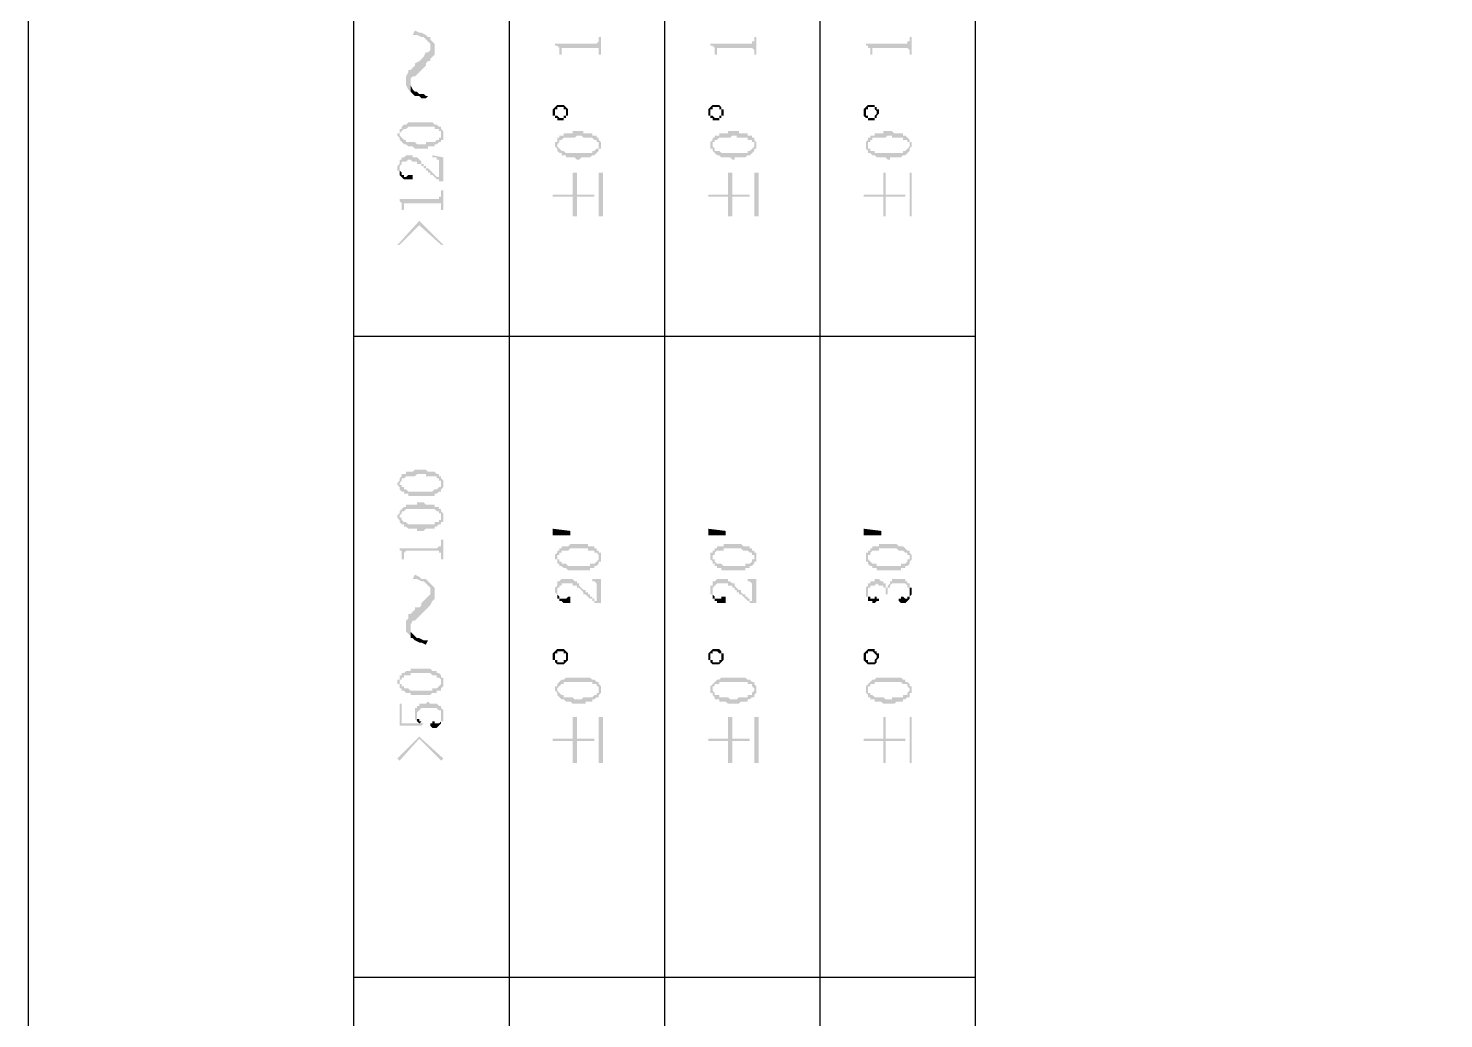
# Model space of a CAD drawing. Header units: millimetres. Extents: x 1186 to 2336, y 1181 to 1549.
# Drawn here: x 1915.52 to 1944.7, y 1508.51 to 1528.93 of the extents above; entities that cross this region are included whole.
import ezdxf

# ---------------------------------------------------------------- set-up
doc = ezdxf.new("R2010")
doc.units = ezdxf.units.MM

msp = doc.modelspace()

# ---------------------------------------------------------------- hatches: boundary and pattern name
at = {"transparency": 33554559}
for points in [[(1923.44371, 1528.79794), (1923.53397, 1528.79794), (1923.62424, 1528.75281), (1923.66937, 1528.75281), (1923.7145, 1528.70768), (1923.7145, 1528.70768), (1923.75964, 1528.66255), (1923.80477, 1528.61742), (1923.80477, 1528.25636), (1923.80477, 1528.30149), (1923.8499, 1528.34662), (1923.89503, 1528.39175), (1923.89503, 1528.61742), (1923.8499, 1528.66255), (1923.80477, 1528.70768), (1923.80477, 1528.75281), (1923.75964, 1528.75281), (1923.7145, 1528.79794), (1923.62424, 1528.84308), (1923.57911, 1528.84308), (1923.48884, 1528.88821)], [(1923.30831, 1527.85017), (1923.30831, 1527.7599), (1923.35345, 1527.66964), (1923.39858, 1527.62451), (1923.39858, 1527.80504), (1923.39858, 1527.8953), (1923.44371, 1527.94043), (1923.48884, 1527.94043), (1923.53397, 1527.98557), (1923.57911, 1528.0307), (1923.62424, 1528.07583), (1923.66937, 1528.12096), (1923.7145, 1528.16609), (1923.7145, 1528.21123), (1923.75964, 1528.25636), (1923.80477, 1528.25636), (1923.80477, 1528.52715), (1923.80477, 1528.48202), (1923.75964, 1528.43689), (1923.7145, 1528.43689), (1923.66937, 1528.34662), (1923.62424, 1528.30149), (1923.62424, 1528.30149), (1923.57911, 1528.25636), (1923.48884, 1528.21123), (1923.48884, 1528.16609), (1923.44371, 1528.12096), (1923.39858, 1528.07583), (1923.35345, 1528.07583), (1923.35345, 1528.0307), (1923.30831, 1527.94043), (1923.30831, 1527.8953)], [(1926.3773, 1528.61742), (1926.3773, 1528.57228), (1926.42243, 1528.57228), (1926.46757, 1528.52715), (1926.46757, 1528.48202), (1926.46757, 1528.39175), (1926.5127, 1528.39175), (1926.5127, 1528.48202), (1926.5127, 1528.52715), (1927.27995, 1528.52715), (1927.27995, 1528.48202), (1927.27995, 1528.39175), (1927.32508, 1528.39175), (1927.32508, 1528.75281), (1927.27995, 1528.75281), (1927.27995, 1528.70768), (1927.27995, 1528.66255), (1927.27995, 1528.66255), (1927.23481, 1528.61742), (1927.18968, 1528.61742)], [(1929.58169, 1528.61742), (1929.58169, 1528.57228), (1929.62682, 1528.57228), (1929.67195, 1528.52715), (1929.67195, 1528.48202), (1929.67195, 1528.39175), (1929.71708, 1528.39175), (1929.71708, 1528.48202), (1929.71708, 1528.52715), (1930.4392, 1528.52715), (1930.48433, 1528.48202), (1930.48433, 1528.39175), (1930.52946, 1528.39175), (1930.52946, 1528.75281), (1930.48433, 1528.75281), (1930.48433, 1528.70768), (1930.48433, 1528.66255), (1930.4392, 1528.66255), (1930.4392, 1528.61742), (1930.39406, 1528.61742)], [(1932.78607, 1528.61742), (1932.78607, 1528.57228), (1932.8312, 1528.57228), (1932.8312, 1528.52715), (1932.87633, 1528.52715), (1932.87633, 1528.48202), (1932.87633, 1528.39175), (1932.92147, 1528.39175), (1932.92147, 1528.48202), (1932.92147, 1528.52715), (1933.64358, 1528.52715), (1933.68871, 1528.48202), (1933.68871, 1528.39175), (1933.73385, 1528.39175), (1933.73385, 1528.75281), (1933.68871, 1528.75281), (1933.68871, 1528.70768), (1933.68871, 1528.66255), (1933.64358, 1528.66255), (1933.64358, 1528.61742), (1933.59845, 1528.61742)], [(1923.39858, 1527.62451), (1923.39858, 1527.62451), (1923.44371, 1527.57938), (1923.48884, 1527.53424), (1923.57911, 1527.53424), (1923.62424, 1527.48911), (1923.7145, 1527.48911), (1923.75964, 1527.53424), (1923.7145, 1527.53424), (1923.66937, 1527.57938), (1923.57911, 1527.57938), (1923.53397, 1527.62451), (1923.48884, 1527.62451), (1923.44371, 1527.66964), (1923.39858, 1527.7599), (1923.39858, 1527.80504)], [(1926.33217, 1527.21832), (1926.33217, 1527.17319), (1926.33217, 1527.12805), (1926.3773, 1527.12805), (1926.3773, 1527.08292), (1926.3773, 1527.21832), (1926.3773, 1527.26345), (1926.42243, 1527.26345), (1926.42243, 1527.30858), (1926.55783, 1527.30858), (1926.55783, 1527.26345), (1926.60296, 1527.26345), (1926.60296, 1527.21832), (1926.60296, 1527.08292), (1926.60296, 1527.12805), (1926.64809, 1527.12805), (1926.64809, 1527.17319), (1926.64809, 1527.21832), (1926.64809, 1527.26345), (1926.64809, 1527.26345), (1926.60296, 1527.30858), (1926.60296, 1527.30858), (1926.55783, 1527.35371), (1926.42243, 1527.35371), (1926.3773, 1527.30858), (1926.3773, 1527.30858), (1926.33217, 1527.26345)], [(1929.53655, 1527.21832), (1929.53655, 1527.17319), (1929.53655, 1527.12805), (1929.58169, 1527.12805), (1929.58169, 1527.08292), (1929.58169, 1527.21832), (1929.58169, 1527.26345), (1929.62682, 1527.26345), (1929.62682, 1527.30858), (1929.76221, 1527.30858), (1929.76221, 1527.26345), (1929.80735, 1527.26345), (1929.80735, 1527.21832), (1929.80735, 1527.08292), (1929.80735, 1527.12805), (1929.85248, 1527.12805), (1929.85248, 1527.17319), (1929.85248, 1527.21832), (1929.85248, 1527.26345), (1929.80735, 1527.26345), (1929.80735, 1527.30858), (1929.80735, 1527.30858), (1929.76221, 1527.35371), (1929.62682, 1527.35371), (1929.58169, 1527.30858), (1929.58169, 1527.30858), (1929.53655, 1527.26345)], [(1932.74094, 1527.21832), (1932.74094, 1527.17319), (1932.74094, 1527.12805), (1932.74094, 1527.12805), (1932.78607, 1527.08292), (1932.78607, 1527.21832), (1932.78607, 1527.26345), (1932.8312, 1527.26345), (1932.8312, 1527.30858), (1932.9666, 1527.30858), (1932.9666, 1527.26345), (1932.9666, 1527.26345), (1933.01173, 1527.21832), (1933.01173, 1527.08292), (1933.01173, 1527.12805), (1933.01173, 1527.12805), (1933.05686, 1527.17319), (1933.05686, 1527.21832), (1933.05686, 1527.26345), (1933.01173, 1527.26345), (1933.01173, 1527.30858), (1932.9666, 1527.30858), (1932.9666, 1527.35371), (1932.8312, 1527.35371), (1932.78607, 1527.30858), (1932.78607, 1527.30858), (1932.74094, 1527.26345)], [(1926.3773, 1527.08292), (1926.42243, 1527.08292), (1926.42243, 1527.03779), (1926.55783, 1527.03779), (1926.55783, 1527.08292), (1926.60296, 1527.08292), (1926.60296, 1527.21832), (1926.60296, 1527.17319), (1926.60296, 1527.12805), (1926.55783, 1527.12805), (1926.55783, 1527.08292), (1926.46757, 1527.08292), (1926.42243, 1527.12805), (1926.3773, 1527.12805), (1926.3773, 1527.21832), (1926.3773, 1527.21832)], [(1929.58169, 1527.08292), (1929.62682, 1527.08292), (1929.62682, 1527.03779), (1929.76221, 1527.03779), (1929.76221, 1527.08292), (1929.80735, 1527.08292), (1929.80735, 1527.21832), (1929.80735, 1527.17319), (1929.80735, 1527.12805), (1929.76221, 1527.12805), (1929.76221, 1527.08292), (1929.67195, 1527.08292), (1929.62682, 1527.12805), (1929.58169, 1527.12805), (1929.58169, 1527.21832), (1929.58169, 1527.21832)], [(1932.78607, 1527.08292), (1932.8312, 1527.08292), (1932.8312, 1527.03779), (1932.9666, 1527.03779), (1932.9666, 1527.08292), (1933.01173, 1527.08292), (1933.01173, 1527.21832), (1933.01173, 1527.17319), (1933.01173, 1527.17319), (1932.9666, 1527.12805), (1932.9666, 1527.08292), (1932.8312, 1527.08292), (1932.8312, 1527.12805), (1932.78607, 1527.12805), (1932.78607, 1527.21832), (1932.78607, 1527.21832)], [(1923.12779, 1526.72186), (1923.12779, 1526.72186), (1923.17292, 1526.67673), (1923.17292, 1526.6316), (1923.17292, 1526.767), (1923.17292, 1526.767), (1923.21805, 1526.81213), (1923.21805, 1526.81213), (1923.26318, 1526.85726), (1923.30831, 1526.85726), (1923.35345, 1526.90239), (1923.89503, 1526.90239), (1923.89503, 1526.85726), (1923.9853, 1526.85726), (1923.9853, 1526.81213), (1924.03043, 1526.81213), (1924.03043, 1526.767), (1924.03043, 1526.72186), (1924.03043, 1526.90239), (1923.9853, 1526.90239), (1923.94016, 1526.94753), (1923.89503, 1526.94753), (1923.8499, 1526.99266), (1923.35345, 1526.99266), (1923.30831, 1526.94753), (1923.26318, 1526.94753), (1923.21805, 1526.90239), (1923.21805, 1526.85726), (1923.17292, 1526.85726), (1923.17292, 1526.767), (1923.12779, 1526.767)], [(1923.17292, 1526.6316), (1923.21805, 1526.58647), (1923.21805, 1526.58647), (1923.26318, 1526.54134), (1923.30831, 1526.54134), (1923.35345, 1526.4962), (1923.44371, 1526.4962), (1923.48884, 1526.45107), (1923.75964, 1526.45107), (1923.75964, 1526.4962), (1923.89503, 1526.4962), (1923.89503, 1526.54134), (1923.94016, 1526.54134), (1923.9853, 1526.58647), (1924.03043, 1526.58647), (1924.03043, 1526.6316), (1924.07556, 1526.6316), (1924.07556, 1526.67673), (1924.07556, 1526.72186), (1924.07556, 1526.767), (1924.07556, 1526.81213), (1924.07556, 1526.81213), (1924.03043, 1526.85726), (1924.03043, 1526.72186), (1924.03043, 1526.67673), (1923.9853, 1526.67673), (1923.9853, 1526.6316), (1923.94016, 1526.6316), (1923.89503, 1526.58647), (1923.7145, 1526.58647), (1923.7145, 1526.54134), (1923.53397, 1526.54134), (1923.48884, 1526.58647), (1923.30831, 1526.58647), (1923.30831, 1526.6316), (1923.26318, 1526.6316), (1923.21805, 1526.67673), (1923.21805, 1526.67673), (1923.17292, 1526.72186), (1923.17292, 1526.72186)], [(1926.3773, 1526.54134), (1926.3773, 1526.4962), (1926.3773, 1526.4962), (1926.42243, 1526.45107), (1926.42243, 1526.40594), (1926.42243, 1526.54134), (1926.42243, 1526.54134), (1926.46757, 1526.58647), (1926.46757, 1526.6316), (1926.5127, 1526.6316), (1926.55783, 1526.67673), (1926.78349, 1526.67673), (1926.82862, 1526.72186), (1926.91889, 1526.72186), (1926.96402, 1526.67673), (1927.14455, 1526.67673), (1927.18968, 1526.6316), (1927.23481, 1526.6316), (1927.23481, 1526.58647), (1927.27995, 1526.58647), (1927.27995, 1526.54134), (1927.27995, 1526.67673), (1927.23481, 1526.67673), (1927.23481, 1526.72186), (1927.14455, 1526.72186), (1927.14455, 1526.767), (1926.96402, 1526.767), (1926.96402, 1526.81213), (1926.73836, 1526.81213), (1926.73836, 1526.767), (1926.55783, 1526.767), (1926.55783, 1526.72186), (1926.46757, 1526.72186), (1926.46757, 1526.67673), (1926.42243, 1526.67673), (1926.42243, 1526.6316), (1926.42243, 1526.58647), (1926.3773, 1526.58647)], [(1929.58169, 1526.54134), (1929.58169, 1526.4962), (1929.58169, 1526.45107), (1929.62682, 1526.45107), (1929.62682, 1526.40594), (1929.62682, 1526.54134), (1929.62682, 1526.58647), (1929.67195, 1526.58647), (1929.67195, 1526.6316), (1929.71708, 1526.6316), (1929.76221, 1526.67673), (1929.98788, 1526.67673), (1930.03301, 1526.72186), (1930.12327, 1526.72186), (1930.12327, 1526.67673), (1930.34893, 1526.67673), (1930.34893, 1526.6316), (1930.4392, 1526.6316), (1930.4392, 1526.58647), (1930.48433, 1526.58647), (1930.48433, 1526.54134), (1930.48433, 1526.67673), (1930.4392, 1526.67673), (1930.4392, 1526.72186), (1930.34893, 1526.72186), (1930.34893, 1526.767), (1930.1684, 1526.767), (1930.1684, 1526.81213), (1929.94274, 1526.81213), (1929.94274, 1526.767), (1929.76221, 1526.767), (1929.76221, 1526.72186), (1929.67195, 1526.72186), (1929.67195, 1526.67673), (1929.62682, 1526.67673), (1929.62682, 1526.6316), (1929.62682, 1526.6316), (1929.58169, 1526.58647)], [(1932.78607, 1526.54134), (1932.78607, 1526.4962), (1932.78607, 1526.45107), (1932.78607, 1526.45107), (1932.8312, 1526.40594), (1932.8312, 1526.54134), (1932.8312, 1526.58647), (1932.87633, 1526.58647), (1932.87633, 1526.6316), (1932.92147, 1526.6316), (1932.92147, 1526.67673), (1933.19226, 1526.67673), (1933.23739, 1526.72186), (1933.32766, 1526.72186), (1933.32766, 1526.67673), (1933.55332, 1526.67673), (1933.55332, 1526.6316), (1933.64358, 1526.6316), (1933.64358, 1526.58647), (1933.68871, 1526.58647), (1933.68871, 1526.54134), (1933.68871, 1526.6316), (1933.64358, 1526.67673), (1933.64358, 1526.67673), (1933.59845, 1526.72186), (1933.55332, 1526.72186), (1933.55332, 1526.767), (1933.37279, 1526.767), (1933.32766, 1526.81213), (1933.14713, 1526.81213), (1933.14713, 1526.767), (1932.9666, 1526.767), (1932.9666, 1526.72186), (1932.87633, 1526.72186), (1932.87633, 1526.67673), (1932.8312, 1526.67673), (1932.8312, 1526.6316), (1932.8312, 1526.6316), (1932.78607, 1526.58647)], [(1926.42243, 1526.40594), (1926.46757, 1526.36081), (1926.5127, 1526.36081), (1926.5127, 1526.31568), (1926.60296, 1526.31568), (1926.60296, 1526.27054), (1926.78349, 1526.27054), (1926.82862, 1526.22541), (1926.87376, 1526.22541), (1926.91889, 1526.27054), (1927.09942, 1526.27054), (1927.14455, 1526.31568), (1927.18968, 1526.31568), (1927.23481, 1526.36081), (1927.23481, 1526.36081), (1927.27995, 1526.40594), (1927.27995, 1526.45107), (1927.32508, 1526.45107), (1927.32508, 1526.4962), (1927.32508, 1526.54134), (1927.32508, 1526.58647), (1927.32508, 1526.58647), (1927.27995, 1526.6316), (1927.27995, 1526.4962), (1927.27995, 1526.45107), (1927.23481, 1526.45107), (1927.18968, 1526.40594), (1927.14455, 1526.40594), (1927.14455, 1526.36081), (1926.60296, 1526.36081), (1926.55783, 1526.40594), (1926.5127, 1526.40594), (1926.46757, 1526.45107), (1926.46757, 1526.45107), (1926.42243, 1526.4962), (1926.42243, 1526.54134)], [(1929.62682, 1526.40594), (1929.67195, 1526.36081), (1929.67195, 1526.36081), (1929.71708, 1526.31568), (1929.76221, 1526.31568), (1929.80735, 1526.27054), (1929.98788, 1526.27054), (1930.03301, 1526.22541), (1930.07814, 1526.22541), (1930.07814, 1526.27054), (1930.3038, 1526.27054), (1930.34893, 1526.31568), (1930.39406, 1526.31568), (1930.4392, 1526.36081), (1930.4392, 1526.36081), (1930.48433, 1526.40594), (1930.48433, 1526.45107), (1930.52946, 1526.45107), (1930.52946, 1526.4962), (1930.52946, 1526.54134), (1930.52946, 1526.58647), (1930.52946, 1526.58647), (1930.48433, 1526.6316), (1930.48433, 1526.4962), (1930.48433, 1526.4962), (1930.4392, 1526.45107), (1930.4392, 1526.45107), (1930.39406, 1526.40594), (1930.34893, 1526.40594), (1930.34893, 1526.36081), (1929.80735, 1526.36081), (1929.76221, 1526.40594), (1929.67195, 1526.40594), (1929.67195, 1526.45107), (1929.67195, 1526.45107), (1929.62682, 1526.4962), (1929.62682, 1526.54134)], [(1932.8312, 1526.40594), (1932.8312, 1526.36081), (1932.87633, 1526.36081), (1932.92147, 1526.31568), (1932.9666, 1526.31568), (1933.01173, 1526.27054), (1933.19226, 1526.27054), (1933.23739, 1526.22541), (1933.28252, 1526.22541), (1933.28252, 1526.27054), (1933.50818, 1526.27054), (1933.55332, 1526.31568), (1933.59845, 1526.31568), (1933.64358, 1526.36081), (1933.64358, 1526.36081), (1933.68871, 1526.40594), (1933.68871, 1526.45107), (1933.68871, 1526.45107), (1933.73385, 1526.4962), (1933.73385, 1526.54134), (1933.73385, 1526.58647), (1933.68871, 1526.58647), (1933.68871, 1526.6316), (1933.68871, 1526.4962), (1933.68871, 1526.4962), (1933.64358, 1526.45107), (1933.64358, 1526.45107), (1933.59845, 1526.40594), (1933.55332, 1526.40594), (1933.55332, 1526.36081), (1932.9666, 1526.36081), (1932.9666, 1526.40594), (1932.87633, 1526.40594), (1932.87633, 1526.45107), (1932.8312, 1526.45107), (1932.8312, 1526.4962), (1932.8312, 1526.54134)], [(1923.12779, 1526.04488), (1923.12779, 1525.99975), (1923.17292, 1525.99975), (1923.17292, 1525.90949), (1923.17292, 1526.04488), (1923.17292, 1526.09001), (1923.17292, 1526.09001), (1923.21805, 1526.13515), (1923.21805, 1526.18028), (1923.30831, 1526.18028), (1923.35345, 1526.22541), (1923.39858, 1526.22541), (1923.44371, 1526.18028), (1923.53397, 1526.18028), (1923.53397, 1526.13515), (1923.62424, 1526.13515), (1923.62424, 1526.09001), (1923.66937, 1526.09001), (1923.66937, 1526.04488), (1923.7145, 1526.04488), (1923.7145, 1525.99975), (1923.75964, 1525.99975), (1923.75964, 1525.95462), (1923.80477, 1525.95462), (1923.80477, 1525.90949), (1923.8499, 1525.90949), (1923.89503, 1525.86435), (1923.89503, 1525.86435), (1923.94016, 1525.81922), (1923.9853, 1525.81922), (1923.9853, 1525.77409), (1923.9853, 1525.86435), (1923.94016, 1525.86435), (1923.89503, 1525.90949), (1923.89503, 1525.90949), (1923.8499, 1525.95462), (1923.8499, 1525.95462), (1923.80477, 1525.99975), (1923.80477, 1525.99975), (1923.75964, 1526.04488), (1923.7145, 1526.04488), (1923.7145, 1526.09001), (1923.66937, 1526.09001), (1923.66937, 1526.13515), (1923.62424, 1526.13515), (1923.62424, 1526.18028), (1923.62424, 1526.18028), (1923.57911, 1526.22541), (1923.57911, 1526.22541), (1923.53397, 1526.27054), (1923.44371, 1526.27054), (1923.44371, 1526.31568), (1923.30831, 1526.31568), (1923.26318, 1526.27054), (1923.21805, 1526.27054), (1923.21805, 1526.22541), (1923.17292, 1526.22541), (1923.17292, 1526.18028), (1923.17292, 1526.13515), (1923.17292, 1526.13515), (1923.12779, 1526.09001)], [(1923.8499, 1526.31568), (1923.8499, 1526.27054), (1923.94016, 1526.27054), (1923.94016, 1526.22541), (1923.9853, 1526.22541), (1923.9853, 1526.18028), (1923.9853, 1525.77409), (1924.07556, 1525.77409), (1924.07556, 1526.27054)], [(1923.17292, 1525.90949), (1923.17292, 1525.90949), (1923.21805, 1525.86435), (1923.21805, 1525.86435), (1923.26318, 1525.81922), (1923.44371, 1525.81922), (1923.44371, 1525.90949), (1923.35345, 1525.90949), (1923.30831, 1525.86435), (1923.26318, 1525.86435), (1923.26318, 1525.90949), (1923.21805, 1525.90949), (1923.21805, 1525.95462), (1923.21805, 1525.95462), (1923.17292, 1525.99975), (1923.17292, 1526.04488)], [(1926.33217, 1525.5033), (1926.33217, 1525.45816), (1926.73836, 1525.45816), (1926.73836, 1525.05197), (1926.82862, 1525.05197), (1926.82862, 1525.45816), (1927.18968, 1525.45816), (1927.18968, 1525.5033), (1926.82862, 1525.5033), (1926.82862, 1525.95462), (1926.73836, 1525.95462), (1926.73836, 1525.5033)], [(1927.37021, 1525.05197), (1927.37021, 1525.95462), (1927.27995, 1525.95462), (1927.27995, 1525.05197)], [(1929.53655, 1525.5033), (1929.53655, 1525.45816), (1929.94274, 1525.45816), (1929.94274, 1525.05197), (1930.03301, 1525.05197), (1930.03301, 1525.45816), (1930.39406, 1525.45816), (1930.39406, 1525.5033), (1930.03301, 1525.5033), (1930.03301, 1525.95462), (1929.94274, 1525.95462), (1929.94274, 1525.5033)], [(1930.57459, 1525.05197), (1930.57459, 1525.95462), (1930.48433, 1525.95462), (1930.48433, 1525.05197)], [(1932.74094, 1525.5033), (1932.74094, 1525.45816), (1933.14713, 1525.45816), (1933.14713, 1525.05197), (1933.19226, 1525.05197), (1933.19226, 1525.45816), (1933.59845, 1525.45816), (1933.59845, 1525.5033), (1933.19226, 1525.5033), (1933.19226, 1525.95462), (1933.14713, 1525.95462), (1933.14713, 1525.5033)], [(1933.73385, 1525.05197), (1933.73385, 1525.95462), (1933.68871, 1525.95462), (1933.68871, 1525.05197)], [(1923.12779, 1525.41303), (1923.17292, 1525.41303), (1923.17292, 1525.3679), (1923.17292, 1525.3679), (1923.21805, 1525.32277), (1923.21805, 1525.27764), (1923.21805, 1525.18737), (1923.26318, 1525.18737), (1923.26318, 1525.32277), (1924.03043, 1525.32277), (1924.03043, 1525.27764), (1924.03043, 1525.18737), (1924.07556, 1525.18737), (1924.07556, 1525.59356), (1924.03043, 1525.59356), (1924.03043, 1525.5033), (1924.03043, 1525.45816), (1923.9853, 1525.45816), (1923.9853, 1525.41303), (1923.94016, 1525.41303)], [(1923.12779, 1524.46526), (1923.17292, 1524.46526), (1923.57911, 1524.87145), (1924.03043, 1524.46526), (1924.07556, 1524.46526), (1923.57911, 1524.96171)], [(1923.12779, 1519.56003), (1923.12779, 1519.5149), (1923.12779, 1519.5149), (1923.17292, 1519.46977), (1923.17292, 1519.42464), (1923.17292, 1519.56003), (1923.17292, 1519.56003), (1923.21805, 1519.60517), (1923.21805, 1519.6503), (1923.26318, 1519.6503), (1923.30831, 1519.69543), (1923.48884, 1519.69543), (1923.53397, 1519.74056), (1923.7145, 1519.74056), (1923.7145, 1519.69543), (1923.94016, 1519.69543), (1923.94016, 1519.6503), (1923.9853, 1519.6503), (1923.9853, 1519.60517), (1924.03043, 1519.60517), (1924.03043, 1519.56003), (1924.03043, 1519.69543), (1923.9853, 1519.69543), (1923.9853, 1519.74056), (1923.94016, 1519.74056), (1923.89503, 1519.78569), (1923.75964, 1519.78569), (1923.7145, 1519.83083), (1923.48884, 1519.83083), (1923.44371, 1519.78569), (1923.30831, 1519.78569), (1923.30831, 1519.74056), (1923.21805, 1519.74056), (1923.21805, 1519.69543), (1923.21805, 1519.69543), (1923.17292, 1519.6503), (1923.17292, 1519.60517), (1923.17292, 1519.60517)], [(1923.17292, 1519.42464), (1923.21805, 1519.3795), (1923.26318, 1519.3795), (1923.26318, 1519.33437), (1923.35345, 1519.33437), (1923.35345, 1519.28924), (1923.89503, 1519.28924), (1923.89503, 1519.33437), (1923.94016, 1519.33437), (1923.9853, 1519.3795), (1924.03043, 1519.3795), (1924.03043, 1519.42464), (1924.03043, 1519.42464), (1924.07556, 1519.46977), (1924.07556, 1519.5149), (1924.07556, 1519.56003), (1924.07556, 1519.60517), (1924.07556, 1519.60517), (1924.03043, 1519.6503), (1924.03043, 1519.5149), (1924.03043, 1519.46977), (1923.9853, 1519.46977), (1923.94016, 1519.42464), (1923.89503, 1519.42464), (1923.8499, 1519.3795), (1923.35345, 1519.3795), (1923.30831, 1519.42464), (1923.26318, 1519.42464), (1923.26318, 1519.46977), (1923.21805, 1519.46977), (1923.21805, 1519.5149), (1923.17292, 1519.5149), (1923.17292, 1519.56003)], [(1923.12779, 1518.88305), (1923.12779, 1518.83792), (1923.12779, 1518.83792), (1923.17292, 1518.79279), (1923.17292, 1518.74765), (1923.17292, 1518.88305), (1923.17292, 1518.88305), (1923.21805, 1518.92818), (1923.21805, 1518.97332), (1923.26318, 1518.97332), (1923.30831, 1519.01845), (1923.89503, 1519.01845), (1923.94016, 1518.97332), (1923.9853, 1518.97332), (1923.9853, 1518.92818), (1924.03043, 1518.92818), (1924.03043, 1518.88305), (1924.03043, 1519.01845), (1923.9853, 1519.01845), (1923.9853, 1519.06358), (1923.89503, 1519.06358), (1923.89503, 1519.10871), (1923.7145, 1519.10871), (1923.66937, 1519.15384), (1923.53397, 1519.15384), (1923.53397, 1519.10871), (1923.30831, 1519.10871), (1923.30831, 1519.06358), (1923.26318, 1519.06358), (1923.21805, 1519.01845), (1923.21805, 1519.01845), (1923.17292, 1518.97332), (1923.17292, 1518.92818), (1923.17292, 1518.92818)], [(1923.17292, 1518.74765), (1923.21805, 1518.70252), (1923.26318, 1518.70252), (1923.26318, 1518.65739), (1923.30831, 1518.65739), (1923.35345, 1518.61226), (1923.53397, 1518.61226), (1923.53397, 1518.56713), (1923.66937, 1518.56713), (1923.7145, 1518.61226), (1923.89503, 1518.61226), (1923.89503, 1518.65739), (1923.94016, 1518.65739), (1923.9853, 1518.70252), (1924.03043, 1518.70252), (1924.03043, 1518.74765), (1924.07556, 1518.74765), (1924.07556, 1518.79279), (1924.07556, 1518.88305), (1924.07556, 1518.92818), (1924.07556, 1518.92818), (1924.03043, 1518.97332), (1924.03043, 1518.83792), (1924.03043, 1518.79279), (1923.9853, 1518.79279), (1923.9853, 1518.74765), (1923.89503, 1518.74765), (1923.89503, 1518.70252), (1923.35345, 1518.70252), (1923.30831, 1518.74765), (1923.26318, 1518.74765), (1923.21805, 1518.79279), (1923.21805, 1518.83792), (1923.17292, 1518.83792), (1923.17292, 1518.88305)], [(1926.33217, 1518.61226), (1926.69323, 1518.56713), (1926.69323, 1518.47686), (1926.33217, 1518.47686)], [(1929.53655, 1518.61226), (1929.89761, 1518.56713), (1929.89761, 1518.47686), (1929.53655, 1518.47686)], [(1932.74094, 1518.61226), (1933.102, 1518.56713), (1933.102, 1518.47686), (1932.74094, 1518.47686)], [(1923.12779, 1518.20607), (1923.17292, 1518.20607), (1923.17292, 1518.16094), (1923.21805, 1518.16094), (1923.21805, 1518.1158), (1923.21805, 1517.98041), (1923.26318, 1517.98041), (1923.26318, 1518.1158), (1923.26318, 1518.1158), (1923.30831, 1518.16094), (1923.9853, 1518.16094), (1923.9853, 1518.1158), (1924.03043, 1518.1158), (1924.03043, 1517.98041), (1924.07556, 1517.98041), (1924.07556, 1518.3866), (1924.03043, 1518.3866), (1924.03043, 1518.29633), (1924.03043, 1518.2512), (1923.9853, 1518.2512), (1923.94016, 1518.20607)], [(1926.3773, 1518.02554), (1926.3773, 1517.98041), (1926.42243, 1517.98041), (1926.42243, 1517.93528), (1926.42243, 1517.89014), (1926.42243, 1518.02554), (1926.42243, 1518.07067), (1926.46757, 1518.07067), (1926.46757, 1518.1158), (1926.5127, 1518.1158), (1926.5127, 1518.16094), (1926.64809, 1518.16094), (1926.69323, 1518.20607), (1927.05428, 1518.20607), (1927.05428, 1518.16094), (1927.18968, 1518.16094), (1927.18968, 1518.1158), (1927.23481, 1518.1158), (1927.27995, 1518.07067), (1927.27995, 1518.02554), (1927.27995, 1518.16094), (1927.23481, 1518.16094), (1927.23481, 1518.20607), (1927.18968, 1518.20607), (1927.18968, 1518.2512), (1927.05428, 1518.2512), (1927.05428, 1518.29633), (1926.69323, 1518.29633), (1926.64809, 1518.2512), (1926.5127, 1518.2512), (1926.5127, 1518.20607), (1926.46757, 1518.20607), (1926.46757, 1518.16094), (1926.42243, 1518.16094), (1926.42243, 1518.1158), (1926.42243, 1518.1158), (1926.3773, 1518.07067)], [(1929.58169, 1518.02554), (1929.58169, 1517.98041), (1929.58169, 1517.98041), (1929.62682, 1517.93528), (1929.62682, 1517.89014), (1929.62682, 1518.02554), (1929.62682, 1518.07067), (1929.67195, 1518.07067), (1929.67195, 1518.1158), (1929.67195, 1518.1158), (1929.71708, 1518.16094), (1929.85248, 1518.16094), (1929.85248, 1518.20607), (1930.21354, 1518.20607), (1930.25867, 1518.16094), (1930.34893, 1518.16094), (1930.39406, 1518.1158), (1930.4392, 1518.1158), (1930.4392, 1518.07067), (1930.48433, 1518.07067), (1930.48433, 1518.02554), (1930.48433, 1518.16094), (1930.4392, 1518.16094), (1930.4392, 1518.20607), (1930.39406, 1518.20607), (1930.39406, 1518.2512), (1930.25867, 1518.2512), (1930.21354, 1518.29633), (1929.85248, 1518.29633), (1929.85248, 1518.2512), (1929.71708, 1518.2512), (1929.71708, 1518.20607), (1929.67195, 1518.20607), (1929.67195, 1518.16094), (1929.62682, 1518.16094), (1929.62682, 1518.1158), (1929.58169, 1518.1158)], [(1932.78607, 1518.02554), (1932.78607, 1517.98041), (1932.78607, 1517.93528), (1932.8312, 1517.93528), (1932.8312, 1517.89014), (1932.8312, 1518.02554), (1932.8312, 1518.07067), (1932.87633, 1518.07067), (1932.87633, 1518.1158), (1932.87633, 1518.1158), (1932.92147, 1518.16094), (1933.05686, 1518.16094), (1933.05686, 1518.20607), (1933.41792, 1518.20607), (1933.46305, 1518.16094), (1933.55332, 1518.16094), (1933.59845, 1518.1158), (1933.64358, 1518.1158), (1933.64358, 1518.07067), (1933.68871, 1518.07067), (1933.68871, 1518.02554), (1933.68871, 1518.16094), (1933.64358, 1518.16094), (1933.59845, 1518.20607), (1933.59845, 1518.20607), (1933.55332, 1518.2512), (1933.46305, 1518.2512), (1933.41792, 1518.29633), (1933.05686, 1518.29633), (1933.05686, 1518.2512), (1932.92147, 1518.2512), (1932.92147, 1518.20607), (1932.87633, 1518.20607), (1932.87633, 1518.16094), (1932.8312, 1518.16094), (1932.8312, 1518.1158), (1932.78607, 1518.1158)], [(1926.42243, 1517.89014), (1926.46757, 1517.89014), (1926.46757, 1517.84501), (1926.5127, 1517.84501), (1926.55783, 1517.79988), (1926.60296, 1517.79988), (1926.64809, 1517.75475), (1927.09942, 1517.75475), (1927.09942, 1517.79988), (1927.18968, 1517.79988), (1927.18968, 1517.84501), (1927.23481, 1517.84501), (1927.27995, 1517.89014), (1927.27995, 1517.93528), (1927.32508, 1517.93528), (1927.32508, 1517.98041), (1927.32508, 1518.02554), (1927.32508, 1518.07067), (1927.32508, 1518.1158), (1927.27995, 1518.1158), (1927.27995, 1518.16094), (1927.27995, 1517.98041), (1927.27995, 1517.98041), (1927.23481, 1517.93528), (1927.23481, 1517.93528), (1927.18968, 1517.89014), (1927.09942, 1517.89014), (1927.09942, 1517.84501), (1926.64809, 1517.84501), (1926.60296, 1517.89014), (1926.5127, 1517.89014), (1926.5127, 1517.93528), (1926.46757, 1517.93528), (1926.46757, 1517.98041), (1926.42243, 1517.98041), (1926.42243, 1518.02554)], [(1929.62682, 1517.89014), (1929.67195, 1517.89014), (1929.67195, 1517.84501), (1929.71708, 1517.84501), (1929.71708, 1517.79988), (1929.80735, 1517.79988), (1929.80735, 1517.75475), (1930.3038, 1517.75475), (1930.3038, 1517.79988), (1930.39406, 1517.79988), (1930.39406, 1517.84501), (1930.4392, 1517.84501), (1930.48433, 1517.89014), (1930.48433, 1517.93528), (1930.52946, 1517.93528), (1930.52946, 1517.98041), (1930.52946, 1518.02554), (1930.52946, 1518.07067), (1930.52946, 1518.1158), (1930.48433, 1518.1158), (1930.48433, 1518.16094), (1930.48433, 1517.98041), (1930.4392, 1517.98041), (1930.4392, 1517.93528), (1930.4392, 1517.93528), (1930.39406, 1517.89014), (1930.3038, 1517.89014), (1930.3038, 1517.84501), (1929.85248, 1517.84501), (1929.80735, 1517.89014), (1929.71708, 1517.89014), (1929.67195, 1517.93528), (1929.67195, 1517.98041), (1929.62682, 1517.98041), (1929.62682, 1518.02554)], [(1932.8312, 1517.89014), (1932.8312, 1517.89014), (1932.87633, 1517.84501), (1932.92147, 1517.84501), (1932.92147, 1517.79988), (1933.01173, 1517.79988), (1933.01173, 1517.75475), (1933.50818, 1517.75475), (1933.50818, 1517.79988), (1933.59845, 1517.79988), (1933.59845, 1517.84501), (1933.64358, 1517.84501), (1933.68871, 1517.89014), (1933.68871, 1517.93528), (1933.68871, 1517.93528), (1933.73385, 1517.98041), (1933.73385, 1518.02554), (1933.73385, 1518.07067), (1933.73385, 1518.07067), (1933.68871, 1518.1158), (1933.68871, 1518.16094), (1933.68871, 1517.98041), (1933.64358, 1517.98041), (1933.64358, 1517.93528), (1933.64358, 1517.93528), (1933.59845, 1517.89014), (1933.50818, 1517.89014), (1933.50818, 1517.84501), (1933.01173, 1517.84501), (1933.01173, 1517.89014), (1932.92147, 1517.89014), (1932.87633, 1517.93528), (1932.87633, 1517.93528), (1932.8312, 1517.98041), (1932.8312, 1518.02554)], [(1923.44371, 1517.57422), (1923.53397, 1517.57422), (1923.62424, 1517.52909), (1923.66937, 1517.52909), (1923.7145, 1517.48395), (1923.7145, 1517.48395), (1923.75964, 1517.43882), (1923.80477, 1517.39369), (1923.80477, 1517.03263), (1923.80477, 1517.03263), (1923.8499, 1517.1229), (1923.89503, 1517.16803), (1923.89503, 1517.39369), (1923.8499, 1517.43882), (1923.80477, 1517.48395), (1923.80477, 1517.48395), (1923.75964, 1517.52909), (1923.7145, 1517.57422), (1923.62424, 1517.57422), (1923.57911, 1517.61935), (1923.48884, 1517.66448)], [(1926.3773, 1517.34856), (1926.3773, 1517.30342), (1926.3773, 1517.30342), (1926.42243, 1517.25829), (1926.42243, 1517.21316), (1926.42243, 1517.34856), (1926.42243, 1517.39369), (1926.46757, 1517.39369), (1926.46757, 1517.43882), (1926.5127, 1517.43882), (1926.5127, 1517.48395), (1926.73836, 1517.48395), (1926.73836, 1517.43882), (1926.82862, 1517.43882), (1926.82862, 1517.39369), (1926.87376, 1517.39369), (1926.91889, 1517.34856), (1926.91889, 1517.34856), (1926.96402, 1517.30342), (1926.96402, 1517.25829), (1927.00915, 1517.25829), (1927.05428, 1517.21316), (1927.05428, 1517.21316), (1927.09942, 1517.16803), (1927.14455, 1517.16803), (1927.14455, 1517.1229), (1927.18968, 1517.1229), (1927.18968, 1517.07776), (1927.23481, 1517.07776), (1927.23481, 1517.1229), (1927.18968, 1517.1229), (1927.18968, 1517.16803), (1927.14455, 1517.16803), (1927.14455, 1517.21316), (1927.09942, 1517.21316), (1927.09942, 1517.25829), (1927.05428, 1517.25829), (1927.05428, 1517.30342), (1927.00915, 1517.30342), (1927.00915, 1517.34856), (1926.96402, 1517.34856), (1926.91889, 1517.39369), (1926.91889, 1517.39369), (1926.87376, 1517.43882), (1926.87376, 1517.48395), (1926.82862, 1517.48395), (1926.82862, 1517.52909), (1926.78349, 1517.52909), (1926.73836, 1517.57422), (1926.5127, 1517.57422), (1926.46757, 1517.52909), (1926.42243, 1517.52909), (1926.42243, 1517.48395), (1926.42243, 1517.43882), (1926.42243, 1517.43882), (1926.3773, 1517.39369)], [(1927.09942, 1517.57422), (1927.14455, 1517.57422), (1927.14455, 1517.52909), (1927.18968, 1517.52909), (1927.23481, 1517.48395), (1927.23481, 1517.07776), (1927.32508, 1517.07776), (1927.32508, 1517.57422)], [(1929.58169, 1517.34856), (1929.58169, 1517.30342), (1929.58169, 1517.25829), (1929.62682, 1517.25829), (1929.62682, 1517.21316), (1929.62682, 1517.34856), (1929.62682, 1517.39369), (1929.62682, 1517.39369), (1929.67195, 1517.43882), (1929.67195, 1517.43882), (1929.71708, 1517.48395), (1929.94274, 1517.48395), (1929.94274, 1517.43882), (1930.03301, 1517.43882), (1930.03301, 1517.39369), (1930.07814, 1517.39369), (1930.07814, 1517.34856), (1930.12327, 1517.34856), (1930.12327, 1517.30342), (1930.1684, 1517.30342), (1930.1684, 1517.25829), (1930.21354, 1517.25829), (1930.25867, 1517.21316), (1930.25867, 1517.21316), (1930.3038, 1517.16803), (1930.3038, 1517.16803), (1930.34893, 1517.1229), (1930.39406, 1517.1229), (1930.39406, 1517.07776), (1930.4392, 1517.07776), (1930.4392, 1517.1229), (1930.39406, 1517.1229), (1930.39406, 1517.16803), (1930.34893, 1517.16803), (1930.34893, 1517.21316), (1930.3038, 1517.21316), (1930.3038, 1517.25829), (1930.25867, 1517.25829), (1930.21354, 1517.30342), (1930.21354, 1517.34856), (1930.1684, 1517.34856), (1930.12327, 1517.39369), (1930.12327, 1517.39369), (1930.07814, 1517.43882), (1930.07814, 1517.48395), (1930.03301, 1517.48395), (1929.98788, 1517.52909), (1929.94274, 1517.52909), (1929.94274, 1517.57422), (1929.71708, 1517.57422), (1929.67195, 1517.52909), (1929.62682, 1517.52909), (1929.62682, 1517.48395), (1929.62682, 1517.43882), (1929.58169, 1517.43882)], [(1930.3038, 1517.57422), (1930.34893, 1517.57422), (1930.34893, 1517.52909), (1930.39406, 1517.52909), (1930.4392, 1517.48395), (1930.4392, 1517.07776), (1930.52946, 1517.07776), (1930.52946, 1517.57422)], [(1932.78607, 1517.30342), (1932.78607, 1517.21316), (1932.8312, 1517.21316), (1932.8312, 1517.30342), (1932.8312, 1517.34856), (1932.8312, 1517.39369), (1932.87633, 1517.39369), (1932.87633, 1517.43882), (1932.9666, 1517.43882), (1933.01173, 1517.48395), (1933.05686, 1517.43882), (1933.14713, 1517.43882), (1933.14713, 1517.39369), (1933.19226, 1517.39369), (1933.19226, 1517.34856), (1933.19226, 1517.30342), (1933.19226, 1517.25829), (1933.23739, 1517.25829), (1933.23739, 1517.30342), (1933.23739, 1517.39369), (1933.28252, 1517.39369), (1933.28252, 1517.43882), (1933.28252, 1517.43882), (1933.32766, 1517.48395), (1933.59845, 1517.48395), (1933.64358, 1517.43882), (1933.64358, 1517.39369), (1933.68871, 1517.39369), (1933.68871, 1517.34856), (1933.68871, 1517.30342), (1933.68871, 1517.48395), (1933.64358, 1517.48395), (1933.64358, 1517.52909), (1933.59845, 1517.52909), (1933.59845, 1517.57422), (1933.32766, 1517.57422), (1933.32766, 1517.52909), (1933.28252, 1517.52909), (1933.28252, 1517.48395), (1933.28252, 1517.48395), (1933.23739, 1517.43882), (1933.23739, 1517.39369), (1933.19226, 1517.39369), (1933.19226, 1517.48395), (1933.14713, 1517.48395), (1933.14713, 1517.52909), (1933.102, 1517.52909), (1933.05686, 1517.57422), (1932.9666, 1517.57422), (1932.9666, 1517.52909), (1932.87633, 1517.52909), (1932.87633, 1517.48395), (1932.8312, 1517.48395), (1932.8312, 1517.43882), (1932.8312, 1517.43882), (1932.78607, 1517.39369), (1932.78607, 1517.34856)], [(1933.46305, 1517.1229), (1933.46305, 1517.1229), (1933.50818, 1517.07776), (1933.59845, 1517.07776), (1933.64358, 1517.1229), (1933.64358, 1517.1229), (1933.68871, 1517.16803), (1933.68871, 1517.21316), (1933.68871, 1517.21316), (1933.73385, 1517.25829), (1933.73385, 1517.30342), (1933.73385, 1517.34856), (1933.73385, 1517.39369), (1933.68871, 1517.39369), (1933.68871, 1517.43882), (1933.68871, 1517.30342), (1933.68871, 1517.25829), (1933.68871, 1517.21316), (1933.64358, 1517.21316), (1933.64358, 1517.16803), (1933.59845, 1517.16803), (1933.55332, 1517.21316), (1933.50818, 1517.21316), (1933.50818, 1517.16803), (1933.46305, 1517.16803)], [(1923.30831, 1516.62644), (1923.30831, 1516.49105), (1923.35345, 1516.44591), (1923.39858, 1516.40078), (1923.39858, 1516.58131), (1923.39858, 1516.62644), (1923.44371, 1516.71671), (1923.48884, 1516.71671), (1923.53397, 1516.76184), (1923.57911, 1516.80697), (1923.62424, 1516.8521), (1923.66937, 1516.89724), (1923.7145, 1516.94237), (1923.7145, 1516.94237), (1923.75964, 1516.9875), (1923.80477, 1517.03263), (1923.80477, 1517.30342), (1923.80477, 1517.25829), (1923.75964, 1517.21316), (1923.7145, 1517.16803), (1923.66937, 1517.1229), (1923.62424, 1517.07776), (1923.62424, 1517.03263), (1923.57911, 1516.9875), (1923.48884, 1516.9875), (1923.48884, 1516.94237), (1923.44371, 1516.89724), (1923.39858, 1516.8521), (1923.35345, 1516.8521), (1923.35345, 1516.76184), (1923.30831, 1516.71671), (1923.30831, 1516.67157)], [(1926.42243, 1517.21316), (1926.42243, 1517.16803), (1926.46757, 1517.16803), (1926.46757, 1517.1229), (1926.5127, 1517.1229), (1926.55783, 1517.07776), (1926.69323, 1517.07776), (1926.69323, 1517.16803), (1926.69323, 1517.21316), (1926.64809, 1517.21316), (1926.60296, 1517.16803), (1926.46757, 1517.16803), (1926.46757, 1517.21316), (1926.46757, 1517.21316), (1926.42243, 1517.25829), (1926.42243, 1517.30342), (1926.42243, 1517.30342)], [(1929.62682, 1517.21316), (1929.62682, 1517.16803), (1929.67195, 1517.16803), (1929.67195, 1517.1229), (1929.71708, 1517.1229), (1929.71708, 1517.07776), (1929.89761, 1517.07776), (1929.89761, 1517.16803), (1929.89761, 1517.21316), (1929.80735, 1517.21316), (1929.80735, 1517.16803), (1929.67195, 1517.16803), (1929.67195, 1517.21316), (1929.67195, 1517.21316), (1929.62682, 1517.25829), (1929.62682, 1517.30342), (1929.62682, 1517.30342)], [(1932.8312, 1517.21316), (1932.8312, 1517.16803), (1932.8312, 1517.1229), (1932.92147, 1517.1229), (1932.92147, 1517.07776), (1932.9666, 1517.07776), (1933.01173, 1517.1229), (1933.05686, 1517.1229), (1933.05686, 1517.16803), (1933.01173, 1517.16803), (1933.01173, 1517.21316), (1932.9666, 1517.21316), (1932.9666, 1517.16803), (1932.87633, 1517.16803), (1932.87633, 1517.21316), (1932.8312, 1517.21316), (1932.8312, 1517.25829), (1932.8312, 1517.30342)], [(1923.39858, 1516.40078), (1923.39858, 1516.35565), (1923.44371, 1516.35565), (1923.48884, 1516.31052), (1923.57911, 1516.26538), (1923.62424, 1516.26538), (1923.7145, 1516.22025), (1923.75964, 1516.31052), (1923.66937, 1516.31052), (1923.57911, 1516.35565), (1923.53397, 1516.35565), (1923.48884, 1516.40078), (1923.48884, 1516.40078), (1923.44371, 1516.44591), (1923.39858, 1516.49105), (1923.39858, 1516.58131)], [(1926.33217, 1515.99459), (1926.33217, 1515.90433), (1926.3773, 1515.90433), (1926.3773, 1515.8592), (1926.3773, 1516.03972), (1926.42243, 1516.03972), (1926.42243, 1516.08486), (1926.55783, 1516.08486), (1926.55783, 1516.03972), (1926.60296, 1516.03972), (1926.60296, 1515.99459), (1926.60296, 1515.8592), (1926.60296, 1515.8592), (1926.64809, 1515.90433), (1926.64809, 1515.94946), (1926.64809, 1516.03972), (1926.64809, 1516.03972), (1926.60296, 1516.08486), (1926.60296, 1516.08486), (1926.55783, 1516.12999), (1926.42243, 1516.12999), (1926.3773, 1516.08486), (1926.3773, 1516.08486), (1926.33217, 1516.03972)], [(1926.3773, 1515.8592), (1926.3773, 1515.8592), (1926.42243, 1515.81406), (1926.55783, 1515.81406), (1926.60296, 1515.8592), (1926.60296, 1515.99459), (1926.60296, 1515.94946), (1926.60296, 1515.90433), (1926.55783, 1515.90433), (1926.55783, 1515.8592), (1926.42243, 1515.8592), (1926.42243, 1515.90433), (1926.3773, 1515.90433), (1926.3773, 1515.94946), (1926.3773, 1515.94946)], [(1929.53655, 1515.99459), (1929.53655, 1515.90433), (1929.58169, 1515.90433), (1929.58169, 1515.8592), (1929.58169, 1516.03972), (1929.62682, 1516.03972), (1929.62682, 1516.08486), (1929.71708, 1516.08486), (1929.76221, 1516.03972), (1929.80735, 1516.03972), (1929.80735, 1515.99459), (1929.80735, 1515.8592), (1929.80735, 1515.8592), (1929.85248, 1515.90433), (1929.85248, 1515.94946), (1929.85248, 1516.03972), (1929.80735, 1516.03972), (1929.80735, 1516.08486), (1929.80735, 1516.08486), (1929.76221, 1516.12999), (1929.62682, 1516.12999), (1929.58169, 1516.08486), (1929.58169, 1516.08486), (1929.53655, 1516.03972)], [(1929.58169, 1515.8592), (1929.58169, 1515.8592), (1929.62682, 1515.81406), (1929.76221, 1515.81406), (1929.80735, 1515.8592), (1929.80735, 1515.99459), (1929.80735, 1515.94946), (1929.80735, 1515.90433), (1929.76221, 1515.90433), (1929.76221, 1515.8592), (1929.62682, 1515.8592), (1929.62682, 1515.90433), (1929.58169, 1515.90433), (1929.58169, 1515.94946), (1929.58169, 1515.94946)], [(1932.74094, 1515.99459), (1932.74094, 1515.90433), (1932.74094, 1515.90433), (1932.78607, 1515.8592), (1932.78607, 1516.03972), (1932.8312, 1516.03972), (1932.8312, 1516.08486), (1932.92147, 1516.08486), (1932.9666, 1516.03972), (1932.9666, 1516.03972), (1933.01173, 1515.99459), (1933.01173, 1515.8592), (1933.01173, 1515.90433), (1933.05686, 1515.94946), (1933.05686, 1516.03972), (1933.01173, 1516.03972), (1933.01173, 1516.08486), (1932.9666, 1516.08486), (1932.9666, 1516.12999), (1932.8312, 1516.12999), (1932.78607, 1516.08486), (1932.78607, 1516.08486), (1932.74094, 1516.03972)], [(1932.78607, 1515.8592), (1932.78607, 1515.8592), (1932.8312, 1515.81406), (1932.9666, 1515.81406), (1933.01173, 1515.8592), (1933.01173, 1515.99459), (1933.01173, 1515.94946), (1933.01173, 1515.94946), (1932.9666, 1515.90433), (1932.9666, 1515.8592), (1932.8312, 1515.8592), (1932.8312, 1515.90433), (1932.78607, 1515.90433), (1932.78607, 1515.94946), (1932.78607, 1515.94946)], [(1923.12779, 1515.45301), (1923.12779, 1515.40787), (1923.17292, 1515.40787), (1923.17292, 1515.36274), (1923.17292, 1515.31761), (1923.17292, 1515.45301), (1923.17292, 1515.49814), (1923.21805, 1515.49814), (1923.21805, 1515.54327), (1923.26318, 1515.54327), (1923.26318, 1515.5884), (1923.39858, 1515.5884), (1923.39858, 1515.63353), (1923.80477, 1515.63353), (1923.8499, 1515.5884), (1923.94016, 1515.5884), (1923.94016, 1515.54327), (1923.9853, 1515.54327), (1924.03043, 1515.49814), (1924.03043, 1515.45301), (1924.03043, 1515.5884), (1924.03043, 1515.5884), (1923.9853, 1515.63353), (1923.94016, 1515.63353), (1923.94016, 1515.67867), (1923.8499, 1515.67867), (1923.80477, 1515.7238), (1923.39858, 1515.7238), (1923.39858, 1515.67867), (1923.30831, 1515.67867), (1923.26318, 1515.63353), (1923.21805, 1515.63353), (1923.21805, 1515.5884), (1923.17292, 1515.5884), (1923.17292, 1515.54327), (1923.17292, 1515.49814), (1923.12779, 1515.49814)], [(1923.17292, 1515.31761), (1923.21805, 1515.31761), (1923.21805, 1515.27248), (1923.26318, 1515.27248), (1923.30831, 1515.22734), (1923.39858, 1515.22734), (1923.39858, 1515.18221), (1923.80477, 1515.18221), (1923.8499, 1515.22734), (1923.94016, 1515.22734), (1923.94016, 1515.27248), (1924.03043, 1515.27248), (1924.03043, 1515.31761), (1924.03043, 1515.31761), (1924.07556, 1515.36274), (1924.07556, 1515.40787), (1924.07556, 1515.45301), (1924.07556, 1515.49814), (1924.07556, 1515.54327), (1924.03043, 1515.54327), (1924.03043, 1515.5884), (1924.03043, 1515.45301), (1924.03043, 1515.40787), (1924.03043, 1515.40787), (1923.9853, 1515.36274), (1923.9853, 1515.36274), (1923.94016, 1515.31761), (1923.8499, 1515.31761), (1923.8499, 1515.27248), (1923.39858, 1515.27248), (1923.35345, 1515.31761), (1923.26318, 1515.31761), (1923.26318, 1515.36274), (1923.21805, 1515.36274), (1923.21805, 1515.40787), (1923.17292, 1515.40787), (1923.17292, 1515.45301)], [(1926.3773, 1515.27248), (1926.3773, 1515.27248), (1926.42243, 1515.22734), (1926.42243, 1515.18221), (1926.42243, 1515.31761), (1926.42243, 1515.31761), (1926.46757, 1515.36274), (1926.46757, 1515.36274), (1926.5127, 1515.40787), (1926.55783, 1515.40787), (1926.55783, 1515.45301), (1927.14455, 1515.45301), (1927.14455, 1515.40787), (1927.23481, 1515.40787), (1927.23481, 1515.36274), (1927.27995, 1515.36274), (1927.27995, 1515.31761), (1927.27995, 1515.27248), (1927.27995, 1515.45301), (1927.23481, 1515.45301), (1927.18968, 1515.49814), (1927.14455, 1515.49814), (1927.09942, 1515.54327), (1926.60296, 1515.54327), (1926.55783, 1515.49814), (1926.5127, 1515.49814), (1926.46757, 1515.45301), (1926.46757, 1515.45301), (1926.42243, 1515.40787), (1926.42243, 1515.36274), (1926.3773, 1515.36274), (1926.3773, 1515.31761)], [(1926.42243, 1515.18221), (1926.46757, 1515.13708), (1926.46757, 1515.13708), (1926.5127, 1515.09195), (1926.55783, 1515.09195), (1926.60296, 1515.04682), (1926.69323, 1515.04682), (1926.73836, 1515.00168), (1927.00915, 1515.00168), (1927.00915, 1515.04682), (1927.14455, 1515.04682), (1927.14455, 1515.09195), (1927.18968, 1515.09195), (1927.23481, 1515.13708), (1927.27995, 1515.13708), (1927.27995, 1515.18221), (1927.27995, 1515.18221), (1927.32508, 1515.22734), (1927.32508, 1515.27248), (1927.32508, 1515.31761), (1927.32508, 1515.36274), (1927.32508, 1515.36274), (1927.27995, 1515.40787), (1927.27995, 1515.27248), (1927.27995, 1515.22734), (1927.23481, 1515.22734), (1927.23481, 1515.18221), (1927.18968, 1515.18221), (1927.14455, 1515.13708), (1926.96402, 1515.13708), (1926.91889, 1515.09195), (1926.78349, 1515.09195), (1926.73836, 1515.13708), (1926.55783, 1515.13708), (1926.55783, 1515.18221), (1926.5127, 1515.18221), (1926.46757, 1515.22734), (1926.46757, 1515.22734), (1926.42243, 1515.27248), (1926.42243, 1515.27248)], [(1929.58169, 1515.27248), (1929.58169, 1515.22734), (1929.62682, 1515.22734), (1929.62682, 1515.18221), (1929.62682, 1515.31761), (1929.62682, 1515.36274), (1929.67195, 1515.36274), (1929.67195, 1515.40787), (1929.76221, 1515.40787), (1929.76221, 1515.45301), (1930.34893, 1515.45301), (1930.34893, 1515.40787), (1930.4392, 1515.40787), (1930.4392, 1515.36274), (1930.4392, 1515.36274), (1930.48433, 1515.31761), (1930.48433, 1515.27248), (1930.48433, 1515.45301), (1930.4392, 1515.45301), (1930.39406, 1515.49814), (1930.34893, 1515.49814), (1930.3038, 1515.54327), (1929.80735, 1515.54327), (1929.76221, 1515.49814), (1929.71708, 1515.49814), (1929.67195, 1515.45301), (1929.67195, 1515.45301), (1929.62682, 1515.40787), (1929.62682, 1515.40787), (1929.58169, 1515.36274), (1929.58169, 1515.31761)], [(1929.62682, 1515.18221), (1929.67195, 1515.13708), (1929.67195, 1515.09195), (1929.76221, 1515.09195), (1929.76221, 1515.04682), (1929.89761, 1515.04682), (1929.94274, 1515.00168), (1930.1684, 1515.00168), (1930.21354, 1515.04682), (1930.34893, 1515.04682), (1930.34893, 1515.09195), (1930.39406, 1515.09195), (1930.4392, 1515.13708), (1930.48433, 1515.13708), (1930.48433, 1515.18221), (1930.48433, 1515.18221), (1930.52946, 1515.22734), (1930.52946, 1515.27248), (1930.52946, 1515.31761), (1930.52946, 1515.36274), (1930.52946, 1515.36274), (1930.48433, 1515.40787), (1930.48433, 1515.27248), (1930.48433, 1515.27248), (1930.4392, 1515.22734), (1930.4392, 1515.18221), (1930.34893, 1515.18221), (1930.34893, 1515.13708), (1930.1684, 1515.13708), (1930.12327, 1515.09195), (1929.98788, 1515.09195), (1929.94274, 1515.13708), (1929.76221, 1515.13708), (1929.76221, 1515.18221), (1929.67195, 1515.18221), (1929.67195, 1515.22734), (1929.67195, 1515.22734), (1929.62682, 1515.27248), (1929.62682, 1515.27248)], [(1932.78607, 1515.27248), (1932.78607, 1515.22734), (1932.78607, 1515.22734), (1932.8312, 1515.18221), (1932.8312, 1515.31761), (1932.8312, 1515.36274), (1932.87633, 1515.36274), (1932.87633, 1515.40787), (1932.9666, 1515.40787), (1932.9666, 1515.45301), (1933.50818, 1515.45301), (1933.55332, 1515.40787), (1933.64358, 1515.40787), (1933.64358, 1515.36274), (1933.64358, 1515.36274), (1933.68871, 1515.31761), (1933.68871, 1515.27248), (1933.68871, 1515.40787), (1933.64358, 1515.45301), (1933.59845, 1515.45301), (1933.59845, 1515.49814), (1933.55332, 1515.49814), (1933.50818, 1515.54327), (1933.01173, 1515.54327), (1932.9666, 1515.49814), (1932.92147, 1515.49814), (1932.87633, 1515.45301), (1932.87633, 1515.45301), (1932.8312, 1515.40787), (1932.8312, 1515.40787), (1932.78607, 1515.36274), (1932.78607, 1515.31761)], [(1932.8312, 1515.18221), (1932.8312, 1515.13708), (1932.87633, 1515.13708), (1932.87633, 1515.09195), (1932.9666, 1515.09195), (1932.9666, 1515.04682), (1933.102, 1515.04682), (1933.14713, 1515.00168), (1933.37279, 1515.00168), (1933.41792, 1515.04682), (1933.55332, 1515.04682), (1933.55332, 1515.09195), (1933.59845, 1515.09195), (1933.64358, 1515.13708), (1933.68871, 1515.13708), (1933.68871, 1515.18221), (1933.68871, 1515.22734), (1933.73385, 1515.22734), (1933.73385, 1515.27248), (1933.73385, 1515.31761), (1933.73385, 1515.36274), (1933.68871, 1515.36274), (1933.68871, 1515.40787), (1933.68871, 1515.27248), (1933.68871, 1515.27248), (1933.64358, 1515.22734), (1933.64358, 1515.18221), (1933.55332, 1515.18221), (1933.55332, 1515.13708), (1933.32766, 1515.13708), (1933.32766, 1515.09195), (1933.19226, 1515.09195), (1933.14713, 1515.13708), (1932.9666, 1515.13708), (1932.92147, 1515.18221), (1932.87633, 1515.18221), (1932.87633, 1515.22734), (1932.8312, 1515.22734), (1932.8312, 1515.27248), (1932.8312, 1515.27248)], [(1923.17292, 1515.00168), (1923.17292, 1514.55036), (1923.62424, 1514.55036), (1923.66937, 1514.59549), (1923.62424, 1514.59549), (1923.62424, 1514.64063), (1923.57911, 1514.59549), (1923.21805, 1514.59549), (1923.21805, 1515.00168)], [(1923.48884, 1514.77602), (1923.48884, 1514.73089), (1923.48884, 1514.68576), (1923.48884, 1514.68576), (1923.53397, 1514.64063), (1923.53397, 1514.77602), (1923.53397, 1514.82116), (1923.53397, 1514.82116), (1923.57911, 1514.86629), (1923.57911, 1514.86629), (1923.62424, 1514.91142), (1923.94016, 1514.91142), (1923.9853, 1514.86629), (1924.03043, 1514.86629), (1924.03043, 1514.82116), (1924.03043, 1514.64063), (1924.07556, 1514.64063), (1924.07556, 1514.68576), (1924.07556, 1514.73089), (1924.07556, 1514.82116), (1924.07556, 1514.86629), (1924.07556, 1514.86629), (1924.03043, 1514.91142), (1924.03043, 1514.95655), (1923.9853, 1514.95655), (1923.94016, 1515.00168), (1923.80477, 1515.00168), (1923.75964, 1515.04682), (1923.75964, 1515.04682), (1923.7145, 1515.00168), (1923.57911, 1515.00168), (1923.57911, 1514.95655), (1923.53397, 1514.95655), (1923.53397, 1514.91142), (1923.48884, 1514.91142), (1923.48884, 1514.86629), (1923.48884, 1514.82116)], [(1923.53397, 1514.64063), (1923.53397, 1514.64063), (1923.57911, 1514.59549), (1923.57911, 1514.59549), (1923.62424, 1514.64063), (1923.57911, 1514.64063), (1923.57911, 1514.68576), (1923.53397, 1514.68576), (1923.53397, 1514.73089), (1923.53397, 1514.77602)], [(1923.80477, 1514.55036), (1923.80477, 1514.55036), (1923.8499, 1514.50523), (1923.94016, 1514.50523), (1923.9853, 1514.55036), (1923.9853, 1514.55036), (1924.03043, 1514.59549), (1924.03043, 1514.73089), (1924.03043, 1514.68576), (1924.03043, 1514.64063), (1924.03043, 1514.64063), (1923.9853, 1514.59549), (1923.89503, 1514.59549), (1923.89503, 1514.64063), (1923.8499, 1514.64063), (1923.8499, 1514.59549), (1923.80477, 1514.59549)], [(1926.33217, 1514.27957), (1926.33217, 1514.23444), (1926.73836, 1514.23444), (1926.73836, 1513.78312), (1926.82862, 1513.78312), (1926.82862, 1514.23444), (1927.18968, 1514.23444), (1927.18968, 1514.27957), (1926.82862, 1514.27957), (1926.82862, 1514.73089), (1926.73836, 1514.73089), (1926.73836, 1514.27957)], [(1927.37021, 1513.78312), (1927.37021, 1514.73089), (1927.27995, 1514.73089), (1927.27995, 1513.78312)], [(1929.53655, 1514.27957), (1929.53655, 1514.23444), (1929.94274, 1514.23444), (1929.94274, 1513.78312), (1930.03301, 1513.78312), (1930.03301, 1514.23444), (1930.39406, 1514.23444), (1930.39406, 1514.27957), (1930.03301, 1514.27957), (1930.03301, 1514.73089), (1929.94274, 1514.73089), (1929.94274, 1514.27957)], [(1930.57459, 1513.78312), (1930.57459, 1514.73089), (1930.48433, 1514.73089), (1930.48433, 1513.78312)], [(1932.74094, 1514.27957), (1932.74094, 1514.23444), (1933.14713, 1514.23444), (1933.14713, 1513.78312), (1933.19226, 1513.78312), (1933.19226, 1514.23444), (1933.59845, 1514.23444), (1933.59845, 1514.27957), (1933.19226, 1514.27957), (1933.19226, 1514.73089), (1933.14713, 1514.73089), (1933.14713, 1514.27957)], [(1933.73385, 1513.78312), (1933.73385, 1514.73089), (1933.68871, 1514.73089), (1933.68871, 1513.78312)], [(1923.12779, 1513.87338), (1923.17292, 1513.82825), (1923.57911, 1514.27957), (1924.03043, 1513.82825), (1924.07556, 1513.87338), (1923.57911, 1514.3247)]]:
    msp.add_hatch(color=256, dxfattribs=at).paths.add_polyline_path(points)

# ---------------------------------------------------------------- linework, layer by layer
msp.add_line((1922.22506, 1542.83599), (1922.22506, 1256.09504))
msp.add_lwpolyline([(2335.5186, 1251.83599), (2335.5186, 1548.83599), (1915.5186, 1548.83599), (1915.5186, 1251.83599)], close=True)
for points in [[(1925.42953, 1542.83599), (1925.42953, 1468.92174)], [(1928.63391, 1542.83599), (1928.63391, 1468.92174)], [(1931.83829, 1542.83599), (1931.83829, 1468.92174)], [(1935.04268, 1542.83599), (1935.04268, 1256.09504)], [(1922.22514, 1522.58389), (1935.04268, 1522.58389)], [(1922.22514, 1509.36016), (1935.04268, 1509.36016)]]:
    msp.add_lwpolyline(points)

doc.saveas('drawing.dxf')
